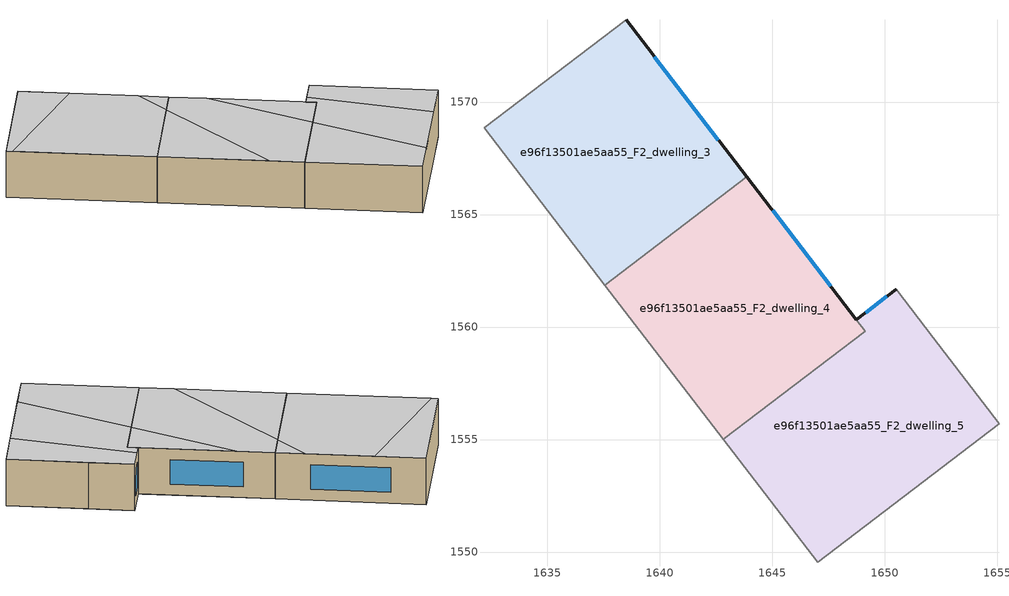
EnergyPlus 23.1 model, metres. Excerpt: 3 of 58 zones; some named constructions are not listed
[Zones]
e96f13501ae5aa55_F2_dwelling_3
 floor to e96f13501ae5aa55_F1_dwelling_3 (EU_floor_Construction): 1638.51,1573.66 1643.88,1566.67 1637.57,1561.86 1632.2,1568.85 z6
 wall outside (EU_wall_Construction): 1643.88,1566.67 1638.51,1573.66 z6:9
 wall to e96f13501ae5aa55_F2_dwelling_2 (EU_wall_Construction): 1638.51,1573.66 1632.2,1568.85 z6:9
 wall to e96f13501ae5aa55_F2_dwelling_4 (EU_wall_Construction): 1637.57,1561.86 1643.88,1566.67 z6:9
 wall adiabatic (EU_wall_Construction): 1632.2,1568.85 1637.57,1561.86 z6:9
 window (EU_Window_Construction): 1642.62,1568.31 1639.77,1572.02 z6.7:8.3
 ceiling to e96f13501ae5aa55_F3_dwelling_6 (EU_floor_Construction): 1642.52,1565.64 1642.78,1568.09 1640.35,1571.26 1632.44,1568.53 1637.57,1561.86 z9
 ceiling to e96f13501ae5aa55_F3_dwelling_7 (EU_floor_Construction): 1643.88,1566.67 1642.78,1568.09 1642.52,1565.64 z9
 ceiling adiabatic (EU_roof_Construction): 1640.35,1571.26 1638.51,1573.66 1632.2,1568.85 1632.44,1568.53 z9
e96f13501ae5aa55_F2_dwelling_4
 floor to e96f13501ae5aa55_F1_dwelling_4 (EU_floor_Construction): 1643.88,1566.67 1649.13,1559.82 1642.82,1555.01 1637.57,1561.86 z6
 wall outside (EU_wall_Construction): 1648.74,1560.33 1643.88,1566.67 z6:9
 wall adiabatic (EU_wall_Construction): 1637.57,1561.86 1642.82,1555.01 z6:9
 wall to e96f13501ae5aa55_F2_dwelling_5 (EU_wall_Construction): 1642.82,1555.01 1649.13,1559.82 1648.74,1560.33 z6:9
 window (EU_Window_Construction): 1647.6,1561.82 1645.02,1565.18 z6.7:8.3
 ceiling to e96f13501ae5aa55_F3_dwelling_7 (EU_floor_Construction): 1647.04,1558.22 1645.22,1564.92 1643.88,1566.67 1642.52,1565.64 1641.57,1556.64 1642.82,1555.01 z9
 ceiling to e96f13501ae5aa55_F3_dwelling_8 (EU_floor_Construction): 1649.13,1559.82 1645.22,1564.92 1647.04,1558.22 z9
 ceiling to e96f13501ae5aa55_F3_dwelling_6 (EU_floor_Construction): 1641.57,1556.64 1642.52,1565.64 1637.57,1561.86 z9
e96f13501ae5aa55_F2_dwelling_5
 floor to e96f13501ae5aa55_F1_dwelling_5 (EU_floor_Construction): 1650.52,1561.68 1655.09,1555.69 1647.02,1549.54 1642.82,1555.01 1649.13,1559.82 1648.74,1560.33 z6
 wall outside (EU_wall_Construction): 1650.52,1561.68 1648.74,1560.33 z6:9
 wall to e96f13501ae5aa55_F2_dwelling_6 (EU_wall_Construction): 1647.02,1549.54 1655.09,1555.69 z6:9
 wall adiabatic (EU_wall_Construction): 1642.82,1555.01 1647.02,1549.54 z6:9
 wall to e96f13501ae5aa55_F2_dwelling_12 (EU_wall_Construction): 1652.16,1559.53 1650.52,1561.68 z6:9
 wall to e96f13501ae5aa55_F2_dwelling_13 (EU_wall_Construction): 1655.09,1555.69 1652.16,1559.53 z6:9
 window (EU_Window_Construction): 1650.1,1561.36 1649.16,1560.64 z6.7:8.3
 ceiling to e96f13501ae5aa55_F3_dwelling_8 (EU_floor_Construction): 1652.83,1553.97 1649.28,1560.73 1648.74,1560.33 1649.13,1559.82 1647.04,1558.22 1648.99,1551.04 z9
 ceiling to e96f13501ae5aa55_F3_dwelling_7 (EU_floor_Construction): 1648.99,1551.04 1647.04,1558.22 1642.82,1555.01 1647.02,1549.54 z9
 ceiling to e96f13501ae5aa55_F3_dwelling_9 (EU_floor_Construction): 1655.09,1555.69 1650.52,1561.68 1649.28,1560.73 1652.83,1553.97 z9
[SCHEDULE:FILE] Column Number=1; Rows to Skip at Top=0; Number of Hours of Data=8760; Column Separator=Comma; Interpolate to Timestep=No; Minutes per Item=60; Adjust Schedule for Daylight Savings=Yes
Name | File
EU_Step8_GainSchedule_e96f13501ae5aa55_F1_dwelling_2_f000 | ../../schedules/e96f13501ae5aa55/e96f13501ae5aa55_F1_dwelling_2_f000_gain.csv
EU_Step8_GainSchedule_e96f13501ae5aa55_F1_dwelling_3_f000 | ../../schedules/e96f13501ae5aa55/e96f13501ae5aa55_F1_dwelling_3_f000_gain.csv
EU_Step8_GainSchedule_e96f13501ae5aa55_F1_dwelling_4_f000 | ../../schedules/e96f13501ae5aa55/e96f13501ae5aa55_F1_dwelling_4_f000_gain.csv
EU_Step8_GainSchedule_e96f13501ae5aa55_F1_dwelling_5_f000 | ../../schedules/e96f13501ae5aa55/e96f13501ae5aa55_F1_dwelling_5_f000_gain.csv
EU_Step8_GainSchedule_e96f13501ae5aa55_F1_dwelling_6_f000 | ../../schedules/e96f13501ae5aa55/e96f13501ae5aa55_F1_dwelling_6_f000_gain.csv
EU_Step8_GainSchedule_e96f13501ae5aa55_F1_dwelling_7_f000 | ../../schedules/e96f13501ae5aa55/e96f13501ae5aa55_F1_dwelling_7_f000_gain.csv
EU_Step8_GainSchedule_e96f13501ae5aa55_F1_dwelling_8_f000 | ../../schedules/e96f13501ae5aa55/e96f13501ae5aa55_F1_dwelling_8_f000_gain.csv
EU_Step8_GainSchedule_e96f13501ae5aa55_F1_dwelling_9_f000 | ../../schedules/e96f13501ae5aa55/e96f13501ae5aa55_F1_dwelling_9_f000_gain.csv
EU_Step8_GainSchedule_e96f13501ae5aa55_F1_dwelling_10_f000 | ../../schedules/e96f13501ae5aa55/e96f13501ae5aa55_F1_dwelling_10_f000_gain.csv
EU_Step8_GainSchedule_e96f13501ae5aa55_F1_dwelling_11_f000 | ../../schedules/e96f13501ae5aa55/e96f13501ae5aa55_F1_dwelling_11_f000_gain.csv
EU_Step8_GainSchedule_e96f13501ae5aa55_F1_dwelling_12_f000 | ../../schedules/e96f13501ae5aa55/e96f13501ae5aa55_F1_dwelling_12_f000_gain.csv
EU_Step8_GainSchedule_e96f13501ae5aa55_F1_dwelling_13_f000 | ../../schedules/e96f13501ae5aa55/e96f13501ae5aa55_F1_dwelling_13_f000_gain.csv
EU_Step8_GainSchedule_e96f13501ae5aa55_F1_dwelling_14_f000 | ../../schedules/e96f13501ae5aa55/e96f13501ae5aa55_F1_dwelling_14_f000_gain.csv
